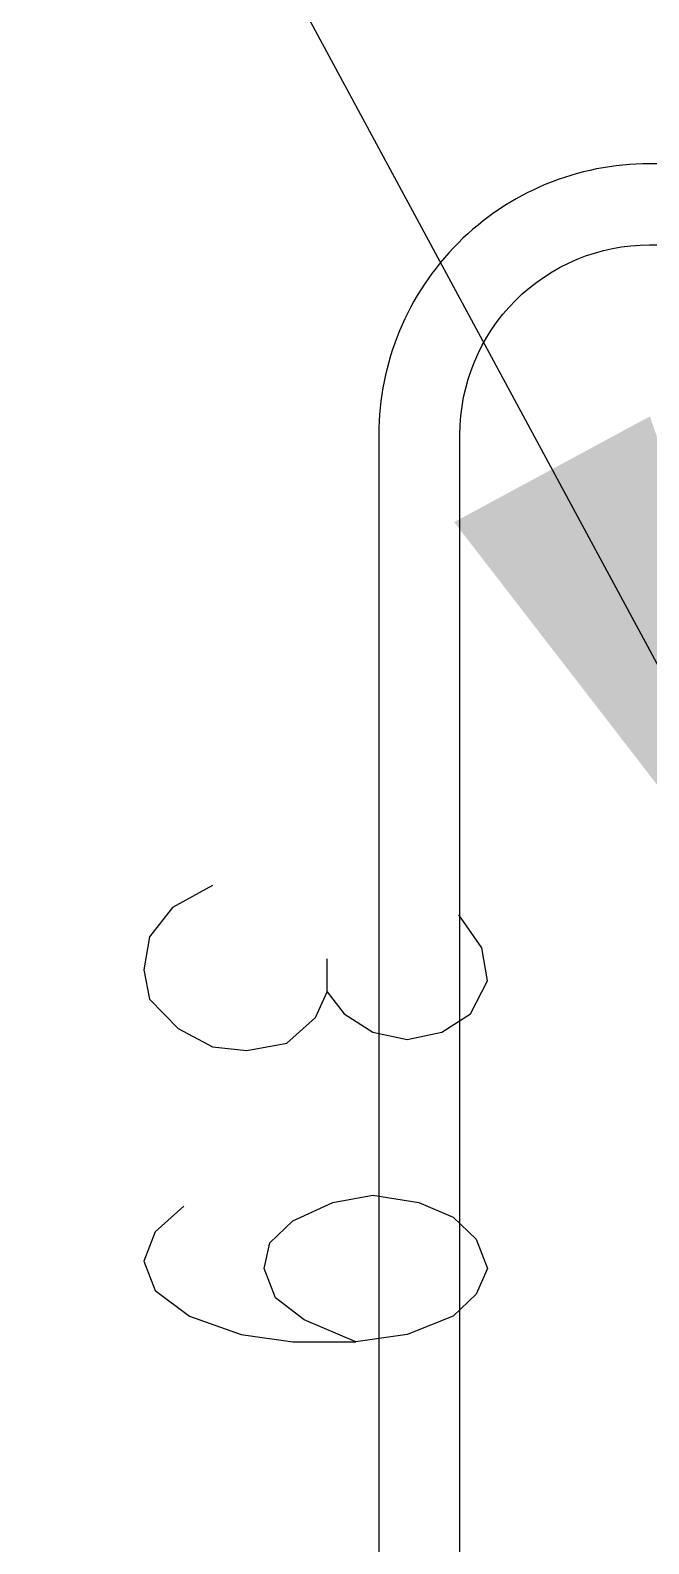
# Model space of a CAD drawing. Header units: millimetres. Extents: x 17 to 508, y 150 to 618.
# Drawn here: x 154.46 to 156.75, y 322.56 to 328.15 of the extents above; entities that cross this region are included whole.
import ezdxf

# ---------------------------------------------------------------- set-up
doc = ezdxf.new("R2010")
doc.units = ezdxf.units.MM
for name, color, linetype in [('c_layer1', 7, 'Continuous'), ('gbr-outline-dxf_layer1', 2, 'Continuous'), ('susa-b_layer0', 1, 'Continuous')]:
    doc.layers.add(name, color=color, linetype=linetype)
doc.layers.add('尺寸線', color=3, linetype='Continuous', lineweight=0)
doc.styles.get("Standard").update_dxf_attribs({"font": ''})
doc.styles.get('Standard').set_extended_font_data('SimSun')
doc.dimstyles.new('ISO-25', dxfattribs={"dimtxt": 2.5, "dimasz": 2.5, "dimexe": 1.25, "dimexo": 0.625, "dimtad": 1, "dimtxsty": 'Standard', "dimcen": 2.5, "dimadec": 0, "dimazin": 0, "dimtfac": 1, "dimtmove": 0, "dimatfit": 3, "dimfxl": 1, "dimarcsym": 0})

msp = doc.modelspace()

# ---------------------------------------------------------------- linework, layer by layer
at = {"layer": 'c_layer1', "color": 1}
for points in [[(155.1371, 324.9915), (154.9892, 324.9103), (154.9044, 324.8021), (154.8831, 324.6801), (154.9044, 324.5719), (155.0101, 324.4637), (155.1371, 324.3962), (155.2641, 324.3824), (155.4124, 324.4094), (155.5181, 324.5044), (155.5607, 324.5989), (155.5607, 324.7208)], [(155.5607, 324.5989), (155.6242, 324.5176), (155.7299, 324.45), (155.8569, 324.4231), (155.9839, 324.45), (156.0901, 324.5176), (156.1531, 324.6395), (156.1322, 324.7614), (156.0474, 324.8833)], [(155.0314, 323.8079), (154.9257, 323.7129), (154.8831, 323.6047), (154.9257, 323.4965), (155.0527, 323.402), (155.2432, 323.3339), (155.4337, 323.307), (155.6664, 323.307)]]:
    msp.add_lwpolyline(points, dxfattribs=at)
msp.add_lwpolyline([(155.7299, 323.8485), (155.8991, 323.8211), (156.0261, 323.7673), (156.1109, 323.686), (156.1531, 323.5778), (156.1109, 323.4828), (156.0261, 323.402), (155.8569, 323.3339), (155.6664, 323.307), (155.4759, 323.3883), (155.3702, 323.4696), (155.3281, 323.5778), (155.3489, 323.6723), (155.4337, 323.7535), (155.5821, 323.8211)], close=True, dxfattribs=at)
at = {"layer": 'gbr-outline-dxf_layer1', "color": 1, "linetype": 'Continuous'}
msp.add_lwpolyline([(339.1367, 352.2188), (198.6183, 352.2188, 0.198916), (197.204, 351.6331), (173.5211, 327.9501, -0.198918), (172.8139, 327.657), (156.752, 327.657, 0.414216), (155.7517, 326.6573), (155.7517, 308.6573, 0.414364), (156.752, 307.6571), (172.9135, 307.6571, -0.19873), (173.6201, 307.3644), (197.1283, 283.8562, 0.198916), (198.5426, 283.2705), (339.1423, 283.2705, 0.198917)], format="xyb", dxfattribs=at)
at = {"layer": 'susa-b_layer0', "color": 2, "linetype": 'Continuous'}
msp.add_lwpolyline([(156.752, 327.3573), (162.1647, 327.3573, -0.414219), (162.8647, 326.6573), (162.8647, 308.6573, -0.414222), (162.1647, 307.9568), (156.752, 307.9568, -0.414218), (156.0515, 308.6573), (156.0515, 326.6573, -0.414217)], format="xyb", close=True, dxfattribs=at)

# ---------------------------------------------------------------- leaders
at = {"layer": '尺寸線', "color": 1, "annotation_type": 0, "has_hookline": 1, "hookline_direction": 1}
for points, text_width in [([(158.1431, 325.5125), (151.3513, 352.127), (148.8513, 352.127)], 4.8056), ([(157.5794, 324.3291), (146.1621, 345.4766), (143.6621, 345.4766)], 4.7361)]:
    msp.add_leader(points, dimstyle='ISO-25', dxfattribs=dict(at, text_width=text_width))

doc.saveas('drawing.dxf')
